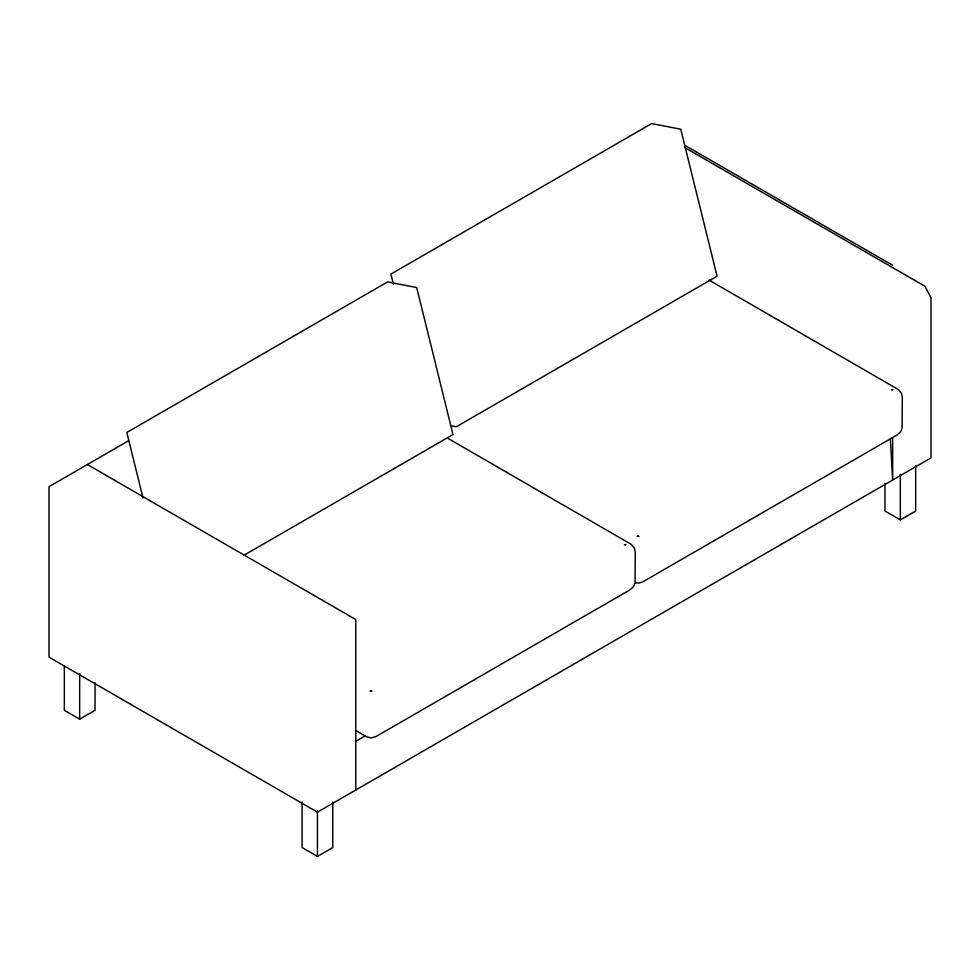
<?xml version="1.0" encoding="UTF-8"?>
<svg xmlns="http://www.w3.org/2000/svg" width="980" height="980" viewBox="0 0 980 980"><rect width="100%" height="100%" fill="white"/><g stroke="black" fill="none" stroke-linecap="round" stroke-linejoin="round"><path stroke-width="1.47" d="M625.718 544.672L624.444 544.684M625.644 544.745L624.799 544.488M128.343 440.877L49 486.68L49 657.164L317.434 812.151L931 457.905L931 297.651L924.863 286.197L684.469 147.404M244.008 555.231L453.005 434.569L416.696 287.544L387.59 281.921L126.824 432.474L142.994 497.95M64.337 666.278L64.337 710.304L79.674 719.161L95.023 710.304L95.023 682.974M302.097 802.032L302.097 847.577L317.434 856.434L332.771 847.577L332.771 802.032M884.977 483.716L884.977 511.046L900.326 519.902L915.663 511.046L915.663 465.5M355.777 741.297L365.087 735.98M891.494 389.856L892.866 389.599L891.861 389.66M450.482 425.639L456.3 426.766L717.066 276.213L680.757 129.201L651.651 123.566L390.885 274.118L393.397 284.286M635.493 582.733L638.96 583.039L642.88 581.814L896.908 435.083L900.461 431.996L902.09 428.334L902.323 397.329L901.453 393.384L898.489 389.636L709.104 280.133M366.214 736.642L371.016 737.903L375.83 736.642L629.858 589.911L633.411 586.824L635.04 583.161L635.273 552.157L634.403 548.212L631.439 544.464L447.346 438.011M685.045 145.42L892.658 265.286M87.343 464.545L355.777 619.519L355.777 790.003M356.071 730.713L365.32 736.054M890.342 438.489L892.658 480.053L892.658 438.428M900.326 474.357L900.326 519.902M317.434 810.889L317.434 856.434M79.674 673.615L79.674 719.161M370.795 690.79L370.134 691.219L371.91 691.219L370.795 690.79M637.845 535.962L637.184 536.391L638.96 536.391L637.845 535.962"/></g></svg>
